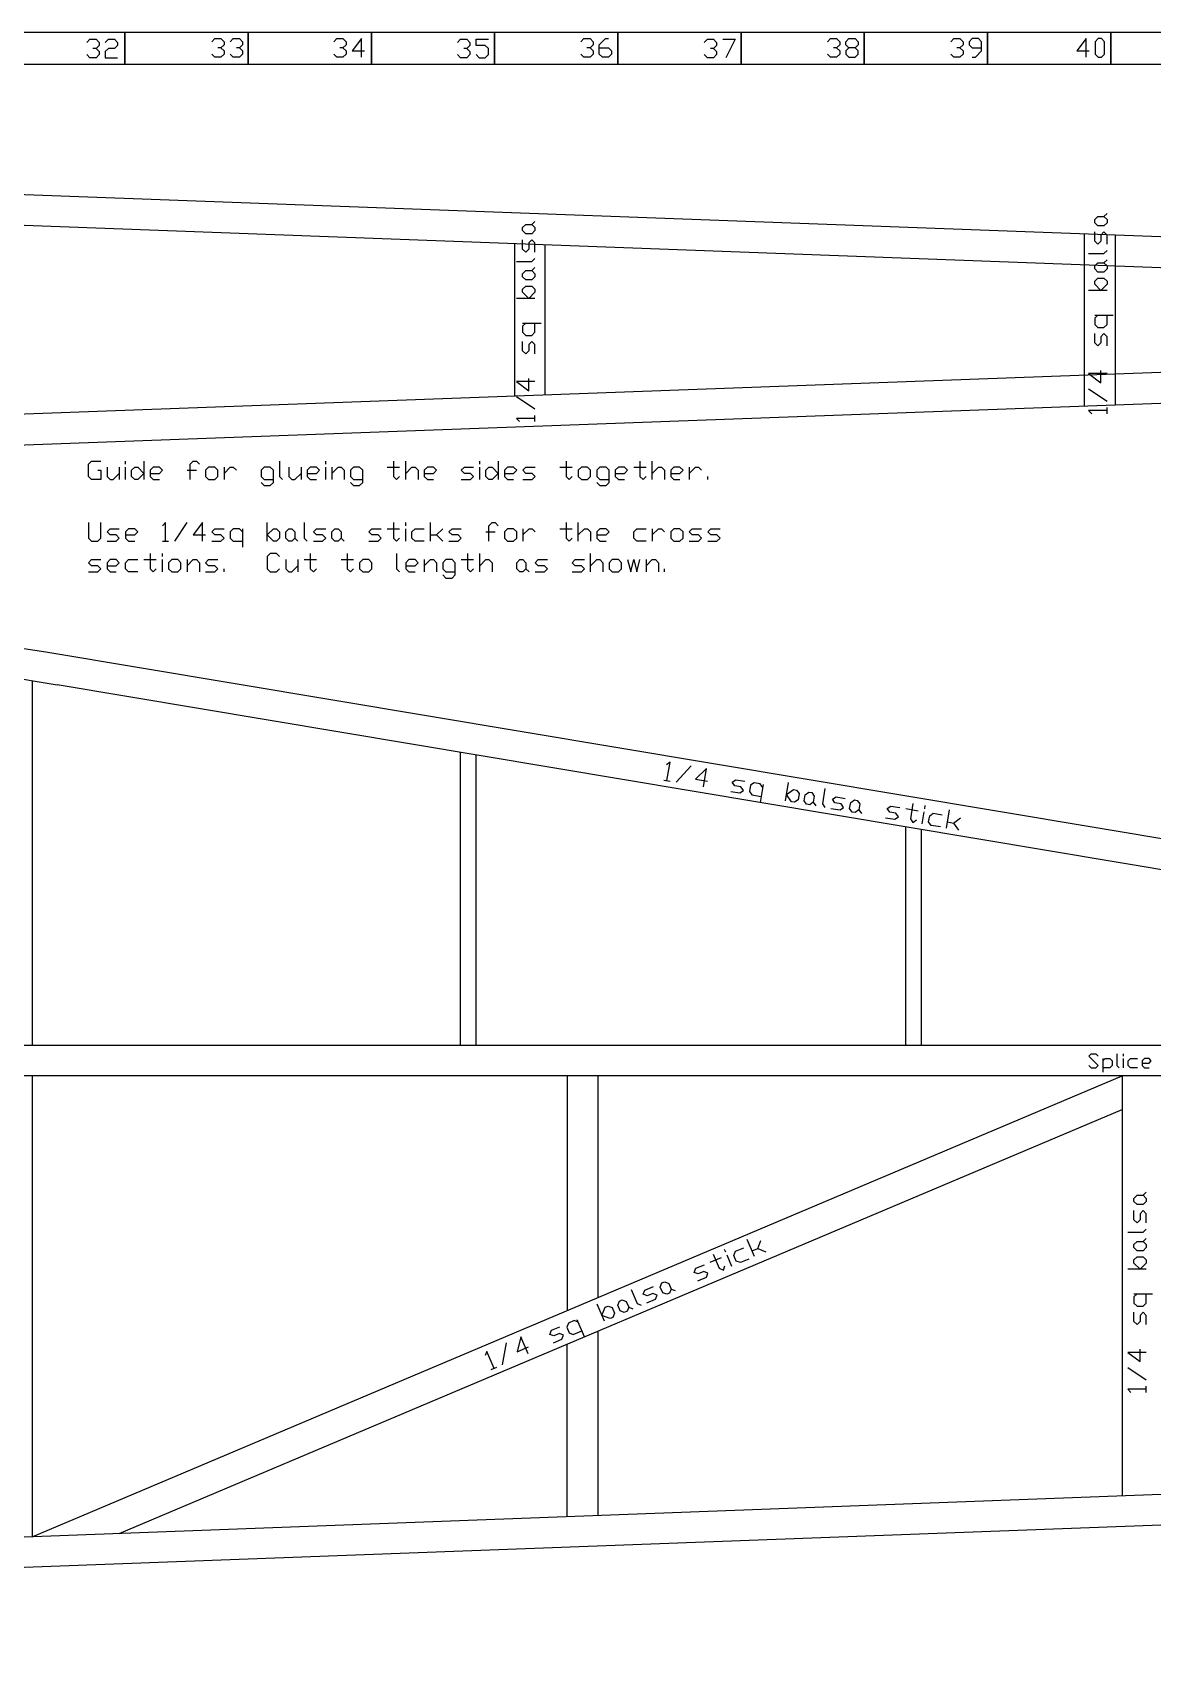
# Model space of a CAD drawing. Extents: x 0 to 102, y 0 to 13.
# Drawn here: x 31.25 to 40.34, y 0.06 to 13.18 of the extents above; entities that cross this region are included whole.
import ezdxf

# ---------------------------------------------------------------- set-up
doc = ezdxf.new("R2010")
doc.units = 0
doc.layers.get('0').update_dxf_attribs({"color": 9, "linetype": 'CONTINUOUS'})

msp = doc.modelspace()

# ---------------------------------------------------------------- linework, layer by layer
at = {"color": 7, "linetype": 'CONTINUOUS'}
for p, q in [((12.219, 12.564, 0), (45.33, 11.339, 0)), ((12.219, 12.314, 0), (48.587, 10.968, 0)), ((35.161, 11.465), (35.161, 10.225)), ((35.411, 10.234), (35.411, 11.456)), ((39.786, 11.544), (39.786, 11.294)), ((40.036, 11.535), (40.036, 11.285)), ((39.786, 11.294), (39.786, 10.395)), ((40.036, 11.285), (40.036, 10.404)), ((48.587, 10.718, 0), (12.219, 9.382, 0)), ((39.786, 10.395), (39.786, 10.144)), ((40.036, 10.404), (40.036, 10.154)), ((45.33, 10.348, 0), (12.219, 9.132, 0)), ((30.999, 7.957), (31.451, 7.882)), ((31.249, 7.915), (31.249, 4.959)), ((34.724, 4.959), (34.724, 7.334)), ((34.849, 7.313), (34.849, 4.959)), ((38.338, 4.959), (38.338, 6.728)), ((38.463, 6.707), (38.463, 4.959)), ((7.021, 4.959, 0), (45.618, 4.959, 0)), ((48.904, 4.709, 0), (7.021, 4.709, 0)), ((31.249, 4.709), (31.249, 0.969)), ((31.249, 0.969), (40.093, 4.709)), ((35.589, 4.709), (35.589, 2.807)), ((35.839, 4.709), (35.839, 2.915)), ((40.093, 4.709), (40.093, 1.3)), ((31.953, 0.995), (40.093, 4.437)), ((35.839, 2.639), (35.839, 1.14)), ((35.589, 1.131), (35.589, 2.533)), ((48.894, 1.628), (13.495, 0.305)), ((45.627, 1.256), (13.495, 0.06))]:
    msp.add_line(p, q, dxfattribs=at)
at = {"color": 7, "linetype": 'CONTINUOUS', "ltscale": 0.25}
for p, q in [((31.359, 8.148), (30.908, 8.217)), ((45.659, 5.756), (31.359, 8.148)), ((45.618, 5.509), (31.451, 7.882))]:
    msp.add_line(p, q, dxfattribs=at)
at = {"color": 7, "linetype": 'CONTINUOUS', "flags": 128}
for points in [[(31.001, 12.919), (32.001, 12.919), (32.001, 13.178), (31.001, 13.178)], [(32.001, 12.919), (33.001, 12.919), (33.001, 13.178), (32.001, 13.178)], [(33.001, 12.919), (34.001, 12.919), (34.001, 13.178), (33.001, 13.178)], [(34.001, 12.919), (35.001, 12.919), (35.001, 13.178), (34.001, 13.178)], [(35.001, 12.919), (36.001, 12.919), (36.001, 13.178), (35.001, 13.178)], [(36.001, 12.919), (37.001, 12.919), (37.001, 13.178), (36.001, 13.178)], [(37.001, 12.919), (38.001, 12.919), (38.001, 13.178), (37.001, 13.178)], [(38.001, 12.919), (39.001, 12.919), (39.001, 13.178), (38.001, 13.178)], [(39.001, 12.919), (40.001, 12.919), (40.001, 13.178), (39.001, 13.178)], [(40.001, 12.919), (41.001, 12.919), (41.001, 13.178), (40.001, 13.178)]]:
    msp.add_lwpolyline(points, close=True, dxfattribs=at)
at = {"linetype": 'BYBLOCK', "flags": 128}
for points in [[(31.691, 13.097), (31.716, 13.122), (31.766, 13.122), (31.791, 13.097), (31.791, 13.072), (31.766, 13.047), (31.741, 13.047)], [(31.841, 13.097), (31.866, 13.122), (31.916, 13.122), (31.941, 13.097), (31.941, 13.072), (31.916, 13.047), (31.866, 13.047), (31.841, 13.022), (31.841, 12.972), (31.941, 12.972)], [(32.705, 13.102), (32.73, 13.127), (32.78, 13.127), (32.805, 13.102), (32.805, 13.077), (32.78, 13.052), (32.755, 13.052)], [(32.855, 13.102), (32.88, 13.127), (32.93, 13.127), (32.955, 13.102), (32.955, 13.077), (32.93, 13.052), (32.905, 13.052)], [(33.695, 13.102), (33.72, 13.127), (33.77, 13.127), (33.795, 13.102), (33.795, 13.077), (33.77, 13.052), (33.745, 13.052)], [(33.92, 12.977), (33.92, 13.127), (33.845, 13.027), (33.945, 13.027)], [(34.7, 13.097), (34.725, 13.122), (34.775, 13.122), (34.8, 13.097), (34.8, 13.072), (34.775, 13.047), (34.75, 13.047)], [(34.85, 12.997), (34.875, 12.972), (34.925, 12.972), (34.95, 12.997), (34.95, 13.047), (34.925, 13.072), (34.85, 13.072), (34.85, 13.122), (34.95, 13.122)], [(35.7, 13.102), (35.725, 13.127), (35.775, 13.127), (35.8, 13.102), (35.8, 13.077), (35.775, 13.052), (35.75, 13.052)], [(35.85, 13.052), (35.925, 13.052), (35.95, 13.027), (35.95, 13.002), (35.925, 12.977), (35.875, 12.977), (35.85, 13.002), (35.85, 13.077), (35.9, 13.127), (35.925, 13.127)], [(36.702, 13.097), (36.727, 13.122), (36.777, 13.122), (36.802, 13.097), (36.802, 13.072), (36.777, 13.047), (36.752, 13.047)], [(36.852, 13.122), (36.952, 13.122), (36.877, 12.972)], [(37.701, 13.102), (37.726, 13.127), (37.776, 13.127), (37.801, 13.102), (37.801, 13.077), (37.776, 13.052), (37.751, 13.052)], [(37.876, 12.977), (37.926, 12.977), (37.951, 13.002), (37.951, 13.027), (37.926, 13.052), (37.876, 13.052), (37.851, 13.077), (37.851, 13.102), (37.876, 13.127), (37.926, 13.127), (37.951, 13.102), (37.951, 13.077), (37.926, 13.052)], [(38.702, 13.102), (38.727, 13.127), (38.777, 13.127), (38.802, 13.102), (38.802, 13.077), (38.777, 13.052), (38.752, 13.052)], [(38.877, 12.977), (38.902, 12.977), (38.952, 13.027), (38.952, 13.102), (38.927, 13.127), (38.877, 13.127), (38.852, 13.102), (38.852, 13.077), (38.877, 13.052), (38.952, 13.052)], [(39.8, 12.977), (39.8, 13.127), (39.725, 13.027), (39.825, 13.027)], [(39.9, 12.977), (39.925, 12.977), (39.95, 13.002), (39.95, 13.102), (39.925, 13.127), (39.9, 13.127), (39.875, 13.102), (39.875, 13.002), (39.9, 12.977)], [(31.766, 13.047), (31.791, 13.022), (31.791, 12.997), (31.766, 12.972), (31.716, 12.972), (31.691, 12.997)], [(32.78, 13.052), (32.805, 13.027), (32.805, 13.002), (32.78, 12.977), (32.73, 12.977), (32.705, 13.002)], [(32.93, 13.052), (32.955, 13.027), (32.955, 13.002), (32.93, 12.977), (32.88, 12.977), (32.855, 13.002)], [(33.77, 13.052), (33.795, 13.027), (33.795, 13.002), (33.77, 12.977), (33.72, 12.977), (33.695, 13.002)], [(34.775, 13.047), (34.8, 13.022), (34.8, 12.997), (34.775, 12.972), (34.725, 12.972), (34.7, 12.997)], [(35.775, 13.052), (35.8, 13.027), (35.8, 13.002), (35.775, 12.977), (35.725, 12.977), (35.7, 13.002)], [(36.777, 13.047), (36.802, 13.022), (36.802, 12.997), (36.777, 12.972), (36.727, 12.972), (36.702, 12.997)], [(37.776, 13.052), (37.801, 13.027), (37.801, 13.002), (37.776, 12.977), (37.726, 12.977), (37.701, 13.002)], [(37.876, 13.052), (37.851, 13.027), (37.851, 13.002), (37.876, 12.977)], [(38.777, 13.052), (38.802, 13.027), (38.802, 13.002), (38.777, 12.977), (38.727, 12.977), (38.702, 13.002)], [(39.946, 11.683), (39.971, 11.658), (39.971, 11.633), (39.946, 11.608), (39.896, 11.608), (39.871, 11.633), (39.871, 11.658), (39.896, 11.683), (39.946, 11.683), (39.971, 11.708)], [(35.303, 11.619), (35.328, 11.594), (35.328, 11.569), (35.303, 11.544), (35.253, 11.544), (35.228, 11.569), (35.228, 11.594), (35.253, 11.619), (35.303, 11.619), (35.328, 11.644)], [(39.971, 11.458), (39.971, 11.533), (39.946, 11.558), (39.921, 11.533), (39.921, 11.483), (39.896, 11.458), (39.871, 11.483), (39.871, 11.558)], [(35.328, 11.394), (35.328, 11.469), (35.303, 11.494), (35.278, 11.469), (35.278, 11.419), (35.253, 11.394), (35.228, 11.419), (35.228, 11.494)], [(35.178, 11.319), (35.303, 11.319), (35.328, 11.344)], [(39.821, 11.383), (39.946, 11.383), (39.971, 11.408)], [(39.946, 11.308), (39.971, 11.283), (39.971, 11.258), (39.946, 11.233), (39.896, 11.233), (39.871, 11.258), (39.871, 11.283), (39.896, 11.308), (39.946, 11.308), (39.971, 11.333)], [(35.303, 11.244), (35.328, 11.219), (35.328, 11.194), (35.303, 11.169), (35.253, 11.169), (35.228, 11.194), (35.228, 11.219), (35.253, 11.244), (35.303, 11.244), (35.328, 11.269)], [(39.921, 11.083), (39.871, 11.133), (39.871, 11.158), (39.896, 11.183), (39.946, 11.183), (39.971, 11.158), (39.971, 11.133), (39.921, 11.083)], [(35.278, 11.019), (35.228, 11.069), (35.228, 11.094), (35.253, 11.119), (35.303, 11.119), (35.328, 11.094), (35.328, 11.069), (35.278, 11.019)], [(39.971, 11.083), (39.821, 11.083)], [(35.328, 11.019), (35.178, 11.019)], [(35.253, 10.819), (35.228, 10.794), (35.228, 10.744), (35.253, 10.719), (35.303, 10.719), (35.328, 10.744), (35.328, 10.819)], [(35.228, 10.819), (35.378, 10.819)], [(39.896, 10.883), (39.871, 10.858), (39.871, 10.808), (39.896, 10.783), (39.946, 10.783), (39.971, 10.808), (39.971, 10.883)], [(39.871, 10.883), (40.021, 10.883)], [(35.328, 10.569), (35.328, 10.644), (35.303, 10.669), (35.278, 10.644), (35.278, 10.594), (35.253, 10.569), (35.228, 10.594), (35.228, 10.669)], [(39.971, 10.633), (39.971, 10.708), (39.946, 10.733), (39.921, 10.708), (39.921, 10.658), (39.896, 10.633), (39.871, 10.658), (39.871, 10.733)], [(35.328, 10.344), (35.178, 10.344), (35.278, 10.269), (35.278, 10.369)], [(39.971, 10.408), (39.821, 10.408), (39.921, 10.333), (39.921, 10.433)], [(39.971, 10.183), (39.821, 10.283)], [(35.328, 10.119), (35.178, 10.219)], [(39.971, 10.108), (39.821, 10.108), (39.846, 10.083)], [(39.971, 10.083), (39.971, 10.133)], [(35.328, 10.044), (35.178, 10.044), (35.203, 10.019)], [(35.328, 10.019), (35.328, 10.069)], [(31.78, 9.624), (31.805, 9.624), (31.805, 9.549), (31.73, 9.549), (31.705, 9.574), (31.705, 9.674), (31.73, 9.699), (31.805, 9.699)], [(31.855, 9.649), (31.855, 9.574), (31.88, 9.549), (31.905, 9.549), (31.955, 9.599)], [(31.955, 9.649), (31.955, 9.549)], [(32.005, 9.674), (32.005, 9.699)], [(32.005, 9.549), (32.005, 9.649)], [(32.155, 9.599), (32.105, 9.549), (32.08, 9.549), (32.055, 9.574), (32.055, 9.624), (32.08, 9.649), (32.105, 9.649), (32.155, 9.599)], [(32.155, 9.699), (32.155, 9.549)], [(32.205, 9.599), (32.28, 9.599), (32.305, 9.624), (32.28, 9.649), (32.23, 9.649), (32.205, 9.624), (32.205, 9.574), (32.23, 9.549), (32.28, 9.549)], [(32.505, 9.624), (32.58, 9.624)], [(32.53, 9.549), (32.53, 9.674), (32.555, 9.699), (32.58, 9.699), (32.605, 9.674)], [(32.68, 9.549), (32.73, 9.549), (32.755, 9.574), (32.755, 9.624), (32.73, 9.649), (32.68, 9.649), (32.655, 9.624), (32.655, 9.574), (32.68, 9.549)], [(32.805, 9.649), (32.805, 9.549)], [(32.805, 9.599), (32.855, 9.649), (32.88, 9.649), (32.905, 9.624)], [(33.105, 9.524), (33.13, 9.499), (33.18, 9.499), (33.205, 9.524), (33.205, 9.624), (33.18, 9.649), (33.13, 9.649), (33.105, 9.624), (33.105, 9.574), (33.13, 9.549), (33.205, 9.549)], [(33.255, 9.699), (33.255, 9.574), (33.28, 9.549)], [(33.33, 9.649), (33.33, 9.574), (33.355, 9.549), (33.38, 9.549), (33.43, 9.599)], [(33.43, 9.649), (33.43, 9.549)], [(33.48, 9.599), (33.555, 9.599), (33.58, 9.624), (33.555, 9.649), (33.505, 9.649), (33.48, 9.624), (33.48, 9.574), (33.505, 9.549), (33.555, 9.549)], [(33.63, 9.674), (33.63, 9.699)], [(33.63, 9.549), (33.63, 9.649)], [(33.68, 9.649), (33.68, 9.549)], [(33.68, 9.599), (33.73, 9.649), (33.755, 9.649), (33.78, 9.624), (33.78, 9.549)], [(33.83, 9.524), (33.855, 9.499), (33.905, 9.499), (33.93, 9.524), (33.93, 9.624), (33.905, 9.649), (33.855, 9.649), (33.83, 9.624), (33.83, 9.574), (33.855, 9.549), (33.93, 9.549)], [(34.13, 9.649), (34.23, 9.649)], [(34.18, 9.699), (34.18, 9.574), (34.205, 9.549), (34.23, 9.574)], [(34.28, 9.549), (34.28, 9.699)], [(34.28, 9.599), (34.33, 9.649), (34.355, 9.649), (34.38, 9.624), (34.38, 9.549)], [(34.43, 9.599), (34.505, 9.599), (34.53, 9.624), (34.505, 9.649), (34.455, 9.649), (34.43, 9.624), (34.43, 9.574), (34.455, 9.549), (34.505, 9.549)], [(34.73, 9.549), (34.805, 9.549), (34.83, 9.574), (34.805, 9.599), (34.755, 9.599), (34.73, 9.624), (34.755, 9.649), (34.83, 9.649)], [(34.88, 9.674), (34.88, 9.699)], [(34.88, 9.549), (34.88, 9.649)], [(35.03, 9.599), (34.98, 9.549), (34.955, 9.549), (34.93, 9.574), (34.93, 9.624), (34.955, 9.649), (34.98, 9.649), (35.03, 9.599)], [(35.03, 9.699), (35.03, 9.549)], [(35.08, 9.599), (35.155, 9.599), (35.18, 9.624), (35.155, 9.649), (35.105, 9.649), (35.08, 9.624), (35.08, 9.574), (35.105, 9.549), (35.155, 9.549)], [(35.23, 9.549), (35.305, 9.549), (35.33, 9.574), (35.305, 9.599), (35.255, 9.599), (35.23, 9.624), (35.255, 9.649), (35.33, 9.649)], [(35.53, 9.649), (35.63, 9.649)], [(35.58, 9.699), (35.58, 9.574), (35.605, 9.549), (35.63, 9.574)], [(35.705, 9.549), (35.755, 9.549), (35.78, 9.574), (35.78, 9.624), (35.755, 9.649), (35.705, 9.649), (35.68, 9.624), (35.68, 9.574), (35.705, 9.549)], [(35.83, 9.524), (35.855, 9.499), (35.905, 9.499), (35.93, 9.524), (35.93, 9.624), (35.905, 9.649), (35.855, 9.649), (35.83, 9.624), (35.83, 9.574), (35.855, 9.549), (35.93, 9.549)], [(35.98, 9.599), (36.055, 9.599), (36.08, 9.624), (36.055, 9.649), (36.005, 9.649), (35.98, 9.624), (35.98, 9.574), (36.005, 9.549), (36.055, 9.549)], [(36.13, 9.649), (36.23, 9.649)], [(36.18, 9.699), (36.18, 9.574), (36.205, 9.549), (36.23, 9.574)], [(36.28, 9.549), (36.28, 9.699)], [(36.28, 9.599), (36.33, 9.649), (36.355, 9.649), (36.38, 9.624), (36.38, 9.549)], [(36.43, 9.599), (36.505, 9.599), (36.53, 9.624), (36.505, 9.649), (36.455, 9.649), (36.43, 9.624), (36.43, 9.574), (36.455, 9.549), (36.505, 9.549)], [(36.58, 9.649), (36.58, 9.549)], [(36.58, 9.599), (36.63, 9.649), (36.655, 9.649), (36.68, 9.624)], [(36.73, 9.549), (36.73, 9.574)], [(31.705, 9.199), (31.705, 9.074), (31.73, 9.049), (31.78, 9.049), (31.805, 9.074), (31.805, 9.199)], [(32.33, 9.049), (32.33, 9.199), (32.305, 9.174)], [(32.405, 9.049), (32.505, 9.199)], [(32.63, 9.049), (32.63, 9.199), (32.555, 9.099), (32.655, 9.099)], [(33.155, 9.049), (33.155, 9.199)], [(33.455, 9.199), (33.455, 9.074), (33.48, 9.049)], [(34.18, 9.199), (34.18, 9.074), (34.205, 9.049), (34.23, 9.074)], [(34.28, 9.174), (34.28, 9.199)], [(34.48, 9.049), (34.48, 9.199)], [(34.955, 9.049), (34.955, 9.174), (34.98, 9.199), (35.005, 9.199), (35.03, 9.174)], [(35.58, 9.199), (35.58, 9.074), (35.605, 9.049), (35.63, 9.074)], [(35.68, 9.049), (35.68, 9.199)], [(31.855, 9.049), (31.93, 9.049), (31.955, 9.074), (31.93, 9.099), (31.88, 9.099), (31.855, 9.124), (31.88, 9.149), (31.955, 9.149)], [(32.005, 9.099), (32.08, 9.099), (32.105, 9.124), (32.08, 9.149), (32.03, 9.149), (32.005, 9.124), (32.005, 9.074), (32.03, 9.049), (32.08, 9.049)], [(32.705, 9.049), (32.78, 9.049), (32.805, 9.074), (32.78, 9.099), (32.73, 9.099), (32.705, 9.124), (32.73, 9.149), (32.805, 9.149)], [(32.955, 9.124), (32.93, 9.149), (32.88, 9.149), (32.855, 9.124), (32.855, 9.074), (32.88, 9.049), (32.955, 9.049)], [(32.955, 9.149), (32.955, 8.999)], [(33.155, 9.099), (33.205, 9.149), (33.23, 9.149), (33.255, 9.124), (33.255, 9.074), (33.23, 9.049), (33.205, 9.049), (33.155, 9.099)], [(33.38, 9.074), (33.355, 9.049), (33.33, 9.049), (33.305, 9.074), (33.305, 9.124), (33.33, 9.149), (33.355, 9.149), (33.38, 9.124), (33.38, 9.074), (33.405, 9.049)], [(33.53, 9.049), (33.605, 9.049), (33.63, 9.074), (33.605, 9.099), (33.555, 9.099), (33.53, 9.124), (33.555, 9.149), (33.63, 9.149)], [(33.755, 9.074), (33.73, 9.049), (33.705, 9.049), (33.68, 9.074), (33.68, 9.124), (33.705, 9.149), (33.73, 9.149), (33.755, 9.124), (33.755, 9.074), (33.78, 9.049)], [(33.98, 9.049), (34.055, 9.049), (34.08, 9.074), (34.055, 9.099), (34.005, 9.099), (33.98, 9.124), (34.005, 9.149), (34.08, 9.149)], [(34.13, 9.149), (34.23, 9.149)], [(34.28, 9.049), (34.28, 9.149)], [(34.43, 9.049), (34.355, 9.049), (34.33, 9.074), (34.33, 9.124), (34.355, 9.149), (34.43, 9.149)], [(34.48, 9.099), (34.53, 9.099), (34.58, 9.149)], [(34.53, 9.099), (34.58, 9.049)], [(34.63, 9.049), (34.705, 9.049), (34.73, 9.074), (34.705, 9.099), (34.655, 9.099), (34.63, 9.124), (34.655, 9.149), (34.73, 9.149)], [(34.93, 9.124), (35.005, 9.124)], [(35.105, 9.049), (35.155, 9.049), (35.18, 9.074), (35.18, 9.124), (35.155, 9.149), (35.105, 9.149), (35.08, 9.124), (35.08, 9.074), (35.105, 9.049)], [(35.23, 9.149), (35.23, 9.049)], [(35.23, 9.099), (35.28, 9.149), (35.305, 9.149), (35.33, 9.124)], [(35.53, 9.149), (35.63, 9.149)], [(35.68, 9.099), (35.73, 9.149), (35.755, 9.149), (35.78, 9.124), (35.78, 9.049)], [(35.83, 9.099), (35.905, 9.099), (35.93, 9.124), (35.905, 9.149), (35.855, 9.149), (35.83, 9.124), (35.83, 9.074), (35.855, 9.049), (35.905, 9.049)], [(36.23, 9.049), (36.155, 9.049), (36.13, 9.074), (36.13, 9.124), (36.155, 9.149), (36.23, 9.149)], [(36.28, 9.149), (36.28, 9.049)], [(36.28, 9.099), (36.33, 9.149), (36.355, 9.149), (36.38, 9.124)], [(36.455, 9.049), (36.505, 9.049), (36.53, 9.074), (36.53, 9.124), (36.505, 9.149), (36.455, 9.149), (36.43, 9.124), (36.43, 9.074), (36.455, 9.049)], [(36.58, 9.049), (36.655, 9.049), (36.68, 9.074), (36.655, 9.099), (36.605, 9.099), (36.58, 9.124), (36.605, 9.149), (36.68, 9.149)], [(36.73, 9.049), (36.805, 9.049), (36.83, 9.074), (36.805, 9.099), (36.755, 9.099), (36.73, 9.124), (36.755, 9.149), (36.83, 9.149)], [(32.205, 8.949), (32.205, 8.824), (32.23, 8.799), (32.255, 8.824)], [(32.305, 9.049), (32.355, 9.049)], [(32.305, 8.924), (32.305, 8.949)], [(33.255, 8.924), (33.23, 8.949), (33.18, 8.949), (33.155, 8.924), (33.155, 8.824), (33.18, 8.799), (33.23, 8.799), (33.255, 8.824)], [(33.505, 8.949), (33.505, 8.824), (33.53, 8.799), (33.555, 8.824)], [(33.805, 8.949), (33.805, 8.824), (33.83, 8.799), (33.855, 8.824)], [(34.205, 8.949), (34.205, 8.824), (34.23, 8.799)], [(34.78, 8.949), (34.78, 8.824), (34.805, 8.799), (34.83, 8.824)], [(34.88, 8.799), (34.88, 8.949)], [(35.78, 8.799), (35.78, 8.949)], [(31.705, 8.799), (31.78, 8.799), (31.805, 8.824), (31.78, 8.849), (31.73, 8.849), (31.705, 8.874), (31.73, 8.899), (31.805, 8.899)], [(31.855, 8.849), (31.93, 8.849), (31.955, 8.874), (31.93, 8.899), (31.88, 8.899), (31.855, 8.874), (31.855, 8.824), (31.88, 8.799), (31.93, 8.799)], [(32.105, 8.799), (32.03, 8.799), (32.005, 8.824), (32.005, 8.874), (32.03, 8.899), (32.105, 8.899)], [(32.155, 8.899), (32.255, 8.899)], [(32.305, 8.799), (32.305, 8.899)], [(32.38, 8.799), (32.43, 8.799), (32.455, 8.824), (32.455, 8.874), (32.43, 8.899), (32.38, 8.899), (32.355, 8.874), (32.355, 8.824), (32.38, 8.799)], [(32.505, 8.899), (32.505, 8.799)], [(32.505, 8.849), (32.555, 8.899), (32.58, 8.899), (32.605, 8.874), (32.605, 8.799)], [(32.655, 8.799), (32.73, 8.799), (32.755, 8.824), (32.73, 8.849), (32.68, 8.849), (32.655, 8.874), (32.68, 8.899), (32.755, 8.899)], [(32.805, 8.799), (32.805, 8.824)], [(33.305, 8.899), (33.305, 8.824), (33.33, 8.799), (33.355, 8.799), (33.405, 8.849)], [(33.405, 8.899), (33.405, 8.799)], [(33.455, 8.899), (33.555, 8.899)], [(33.755, 8.899), (33.855, 8.899)], [(33.93, 8.799), (33.98, 8.799), (34.005, 8.824), (34.005, 8.874), (33.98, 8.899), (33.93, 8.899), (33.905, 8.874), (33.905, 8.824), (33.93, 8.799)], [(34.28, 8.849), (34.355, 8.849), (34.38, 8.874), (34.355, 8.899), (34.305, 8.899), (34.28, 8.874), (34.28, 8.824), (34.305, 8.799), (34.355, 8.799)], [(34.43, 8.899), (34.43, 8.799)], [(34.43, 8.849), (34.48, 8.899), (34.505, 8.899), (34.53, 8.874), (34.53, 8.799)], [(34.58, 8.774), (34.605, 8.749), (34.655, 8.749), (34.68, 8.774), (34.68, 8.874), (34.655, 8.899), (34.605, 8.899), (34.58, 8.874), (34.58, 8.824), (34.605, 8.799), (34.68, 8.799)], [(34.73, 8.899), (34.83, 8.899)], [(34.88, 8.849), (34.93, 8.899), (34.955, 8.899), (34.98, 8.874), (34.98, 8.799)], [(35.255, 8.824), (35.23, 8.799), (35.205, 8.799), (35.18, 8.824), (35.18, 8.874), (35.205, 8.899), (35.23, 8.899), (35.255, 8.874), (35.255, 8.824), (35.28, 8.799)], [(35.33, 8.799), (35.405, 8.799), (35.43, 8.824), (35.405, 8.849), (35.355, 8.849), (35.33, 8.874), (35.355, 8.899), (35.43, 8.899)], [(35.63, 8.799), (35.705, 8.799), (35.73, 8.824), (35.705, 8.849), (35.655, 8.849), (35.63, 8.874), (35.655, 8.899), (35.73, 8.899)], [(35.78, 8.849), (35.83, 8.899), (35.855, 8.899), (35.88, 8.874), (35.88, 8.799)], [(35.955, 8.799), (36.005, 8.799), (36.03, 8.824), (36.03, 8.874), (36.005, 8.899), (35.955, 8.899), (35.93, 8.874), (35.93, 8.824), (35.955, 8.799)], [(36.08, 8.899), (36.105, 8.799), (36.13, 8.899), (36.155, 8.799), (36.18, 8.899)], [(36.23, 8.899), (36.23, 8.799)], [(36.23, 8.849), (36.28, 8.899), (36.305, 8.899), (36.33, 8.874), (36.33, 8.799)], [(36.38, 8.799), (36.38, 8.824)], [(36.399, 7.106), (36.425, 7.254), (36.396, 7.233)], [(36.473, 7.093), (36.597, 7.224)], [(36.375, 7.11), (36.424, 7.102)], [(36.695, 7.056), (36.72, 7.204), (36.63, 7.118), (36.728, 7.101)], [(36.917, 7.018), (36.991, 7.005), (37.02, 7.026), (36.999, 7.055), (36.95, 7.063), (36.929, 7.092), (36.958, 7.112), (37.032, 7.1)], [(37.176, 7.05), (37.156, 7.079), (37.106, 7.087), (37.077, 7.067), (37.069, 7.017), (37.089, 6.989), (37.163, 6.976)], [(37.361, 6.942), (37.386, 7.09)], [(37.18, 7.075), (37.155, 6.927)], [(37.369, 6.992), (37.427, 7.033), (37.451, 7.029), (37.472, 7), (37.463, 6.95), (37.434, 6.93), (37.41, 6.934), (37.369, 6.992)], [(37.587, 6.929), (37.558, 6.909), (37.533, 6.913), (37.513, 6.942), (37.521, 6.991), (37.55, 7.012), (37.574, 7.008), (37.595, 6.979), (37.587, 6.929), (37.607, 6.901)], [(37.681, 7.04), (37.661, 6.917), (37.681, 6.888)], [(37.73, 6.88), (37.804, 6.867), (37.833, 6.888), (37.813, 6.916), (37.763, 6.925), (37.743, 6.954), (37.772, 6.974), (37.846, 6.961)], [(37.956, 6.867), (37.927, 6.846), (37.903, 6.85), (37.882, 6.879), (37.891, 6.928), (37.92, 6.949), (37.944, 6.945), (37.965, 6.916), (37.956, 6.867), (37.977, 6.838)], [(38.174, 6.804), (38.248, 6.792), (38.277, 6.812), (38.256, 6.841), (38.207, 6.849), (38.186, 6.878), (38.215, 6.899), (38.289, 6.886)], [(38.339, 6.878), (38.437, 6.861)], [(38.396, 6.919), (38.375, 6.795), (38.396, 6.766), (38.425, 6.787)], [(38.47, 6.754), (38.486, 6.852)], [(38.491, 6.877), (38.495, 6.902)], [(38.618, 6.729), (38.544, 6.741), (38.523, 6.77), (38.532, 6.819), (38.56, 6.84), (38.634, 6.827)], [(38.667, 6.72), (38.692, 6.868)], [(38.675, 6.77), (38.724, 6.761), (38.782, 6.802)], [(38.724, 6.761), (38.765, 6.704)], [(39.824, 4.794), (39.843, 4.775), (39.88, 4.775), (39.899, 4.794), (39.824, 4.869), (39.843, 4.888), (39.88, 4.888), (39.899, 4.869)], [(40.049, 4.888), (40.049, 4.794), (40.068, 4.775)], [(40.105, 4.869), (40.105, 4.888)], [(39.937, 4.85), (39.937, 4.738)], [(39.937, 4.831), (39.955, 4.85), (39.993, 4.85), (40.012, 4.831), (40.012, 4.794), (39.993, 4.775), (39.937, 4.775)], [(40.105, 4.775), (40.105, 4.85)], [(40.218, 4.775), (40.162, 4.775), (40.143, 4.794), (40.143, 4.831), (40.162, 4.85), (40.218, 4.85)], [(40.255, 4.813), (40.312, 4.813), (40.33, 4.831), (40.312, 4.85), (40.274, 4.85), (40.255, 4.831), (40.255, 4.794), (40.274, 4.775), (40.312, 4.775)], [(40.264, 3.74), (40.289, 3.715), (40.289, 3.69), (40.264, 3.665), (40.214, 3.665), (40.189, 3.69), (40.189, 3.715), (40.214, 3.74), (40.264, 3.74), (40.289, 3.765)], [(40.289, 3.515), (40.289, 3.59), (40.264, 3.615), (40.239, 3.59), (40.239, 3.54), (40.214, 3.515), (40.189, 3.54), (40.189, 3.615)], [(40.139, 3.44), (40.264, 3.44), (40.289, 3.465)], [(36.877, 3.278), (36.867, 3.301)], [(37.064, 3.222), (36.995, 3.193), (36.962, 3.206), (36.942, 3.252), (36.955, 3.285), (37.024, 3.314)], [(37.11, 3.242), (37.051, 3.38)], [(37.09, 3.288), (37.136, 3.308), (37.162, 3.373)], [(37.136, 3.308), (37.202, 3.281)], [(40.264, 3.365), (40.289, 3.34), (40.289, 3.315), (40.264, 3.29), (40.214, 3.29), (40.189, 3.315), (40.189, 3.34), (40.214, 3.365), (40.264, 3.365), (40.289, 3.39)], [(36.65, 3.045), (36.719, 3.074), (36.732, 3.107), (36.699, 3.12), (36.653, 3.101), (36.621, 3.114), (36.634, 3.147), (36.703, 3.176)], [(36.749, 3.196), (36.841, 3.235)], [(36.775, 3.261), (36.824, 3.147), (36.857, 3.133), (36.87, 3.166)], [(36.926, 3.163), (36.887, 3.255)], [(40.239, 3.14), (40.189, 3.19), (40.189, 3.215), (40.214, 3.24), (40.264, 3.24), (40.289, 3.215), (40.289, 3.19), (40.239, 3.14)], [(36.434, 2.979), (36.42, 2.946), (36.398, 2.936), (36.365, 2.949), (36.345, 2.995), (36.358, 3.028), (36.381, 3.038), (36.414, 3.025), (36.434, 2.979), (36.466, 2.966)], [(40.289, 3.14), (40.139, 3.14)], [(36.089, 2.831), (36.076, 2.798), (36.053, 2.788), (36.02, 2.802), (36, 2.848), (36.013, 2.88), (36.036, 2.89), (36.069, 2.877), (36.089, 2.831), (36.122, 2.818)], [(36.109, 2.976), (36.158, 2.861), (36.191, 2.848)], [(36.237, 2.867), (36.306, 2.897), (36.319, 2.93), (36.286, 2.943), (36.24, 2.923), (36.207, 2.936), (36.22, 2.969), (36.289, 2.999)], [(40.214, 2.94), (40.189, 2.915), (40.189, 2.865), (40.214, 2.84), (40.264, 2.84), (40.289, 2.865), (40.289, 2.94)], [(40.189, 2.94), (40.339, 2.94)], [(35.892, 2.719), (35.833, 2.857)], [(35.872, 2.765), (35.899, 2.831), (35.922, 2.841), (35.954, 2.828), (35.974, 2.782), (35.961, 2.749), (35.938, 2.739), (35.872, 2.765)], [(40.289, 2.69), (40.289, 2.765), (40.264, 2.79), (40.239, 2.765), (40.239, 2.715), (40.214, 2.69), (40.189, 2.715), (40.189, 2.79)], [(35.479, 2.542), (35.547, 2.572), (35.561, 2.604), (35.528, 2.618), (35.482, 2.598), (35.449, 2.611), (35.462, 2.644), (35.531, 2.673)], [(35.679, 2.71), (35.646, 2.723), (35.6, 2.703), (35.587, 2.67), (35.607, 2.624), (35.639, 2.611), (35.708, 2.641)], [(35.669, 2.733), (35.728, 2.595)], [(35.065, 2.365), (35.098, 2.542)], [(35.272, 2.453), (35.213, 2.591), (35.183, 2.47), (35.275, 2.509)], [(34.996, 2.335), (34.937, 2.473), (34.924, 2.44)], [(40.289, 2.465), (40.139, 2.465), (40.239, 2.39), (40.239, 2.49)], [(34.973, 2.325), (35.019, 2.345)], [(40.289, 2.24), (40.139, 2.34)], [(40.289, 2.165), (40.139, 2.165), (40.164, 2.14)], [(40.289, 2.14), (40.289, 2.19)]]:
    msp.add_lwpolyline(points, dxfattribs=at)

doc.saveas('drawing.dxf')
